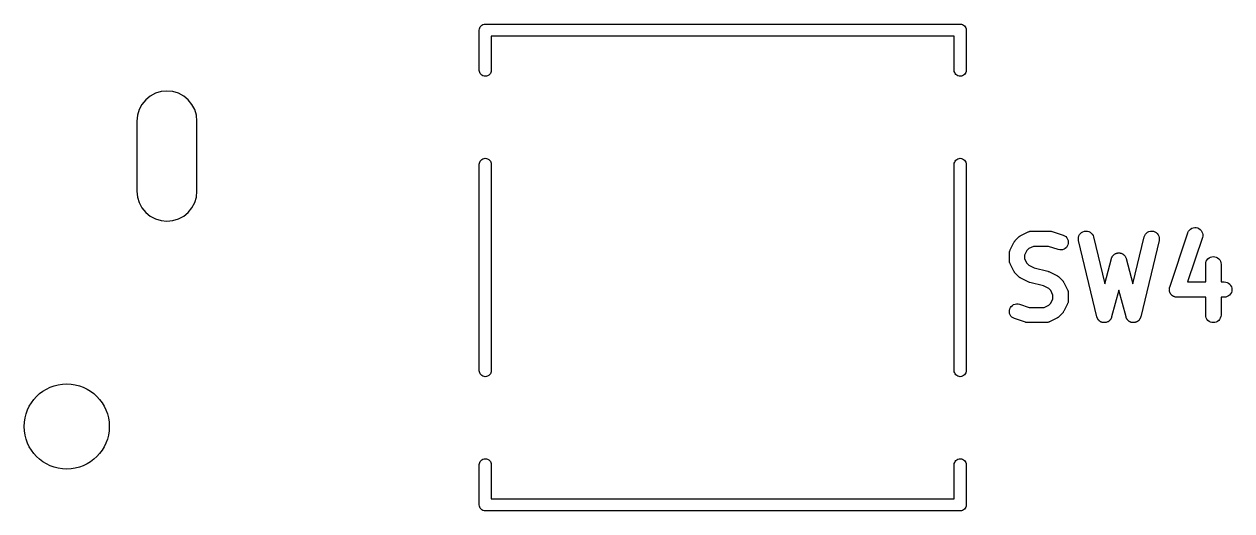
# Model space of a CAD drawing. Extents: x 103.7 to 141.7, y -118.9 to -76.1.
# Drawn here: x 124.15 to 136.2, y -80.98 to -76.12 of the extents above; entities that cross this region are included whole.
import ezdxf

# ---------------------------------------------------------------- set-up
doc = ezdxf.new("R2010")
doc.units = 0
doc.layers.add('BLACK', color=7, linetype='CONTINUOUS')

msp = doc.modelspace()

# ---------------------------------------------------------------- linework, layer by layer
at = {"layer": 'BLACK', "linetype": 'CONTINUOUS'}
for p, q in [((128.692, -76.18), (128.693, -76.1682)), ((128.693, -76.1682), (128.697, -76.1569)), ((128.697, -76.1569), (128.702, -76.1465)), ((128.702, -76.1465), (128.71, -76.1374)), ((128.71, -76.1374), (128.719, -76.1299)), ((128.719, -76.1299), (128.729, -76.1243)), ((128.729, -76.1243), (128.741, -76.1209)), ((128.741, -76.1209), (128.749, -76.12)), ((128.749, -76.12), (128.752, -76.1197)), ((128.752, -76.1197), (128.755, -76.12)), ((128.755, -76.12), (133.489, -76.12)), ((133.489, -76.12), (133.492, -76.1197)), ((133.492, -76.1197), (133.495, -76.12)), ((133.495, -76.12), (133.495, -76.12)), ((133.495, -76.12), (133.504, -76.1209)), ((133.504, -76.1209), (133.515, -76.1243)), ((133.515, -76.1243), (133.526, -76.1299)), ((133.526, -76.1299), (133.535, -76.1374)), ((133.535, -76.1374), (133.543, -76.1465)), ((133.543, -76.1465), (133.548, -76.1569)), ((133.548, -76.1569), (133.552, -76.1682)), ((133.552, -76.1682), (133.553, -76.18)), ((128.692, -76.1829), (128.692, -76.18)), ((128.692, -76.5829), (128.692, -76.1829)), ((133.432, -76.24), (128.812, -76.24)), ((128.812, -76.24), (128.812, -76.5829)), ((133.432, -76.5829), (133.432, -76.24)), ((133.553, -76.18), (133.552, -76.1829)), ((133.552, -76.1829), (133.552, -76.5829)), ((128.693, -76.5918), (128.692, -76.5829)), ((128.697, -76.6031), (128.693, -76.5918)), ((128.702, -76.6135), (128.697, -76.6031)), ((128.71, -76.6226), (128.702, -76.6135)), ((128.719, -76.6301), (128.71, -76.6226)), ((128.729, -76.6357), (128.719, -76.6301)), ((128.741, -76.6391), (128.729, -76.6357)), ((128.752, -76.6403), (128.741, -76.6391)), ((128.764, -76.6391), (128.752, -76.6403)), ((128.775, -76.6357), (128.764, -76.6391)), ((128.786, -76.6301), (128.775, -76.6357)), ((128.795, -76.6226), (128.786, -76.6301)), ((128.803, -76.6135), (128.795, -76.6226)), ((128.808, -76.6031), (128.803, -76.6135)), ((128.812, -76.5918), (128.808, -76.6031)), ((128.812, -76.5829), (128.812, -76.5918)), ((133.433, -76.5918), (133.432, -76.5829)), ((133.437, -76.6031), (133.433, -76.5918)), ((133.442, -76.6135), (133.437, -76.6031)), ((133.45, -76.6226), (133.442, -76.6135)), ((133.459, -76.6301), (133.45, -76.6226)), ((133.469, -76.6357), (133.459, -76.6301)), ((133.481, -76.6391), (133.469, -76.6357)), ((133.492, -76.6403), (133.481, -76.6391)), ((133.504, -76.6391), (133.492, -76.6403)), ((133.515, -76.6357), (133.504, -76.6391)), ((133.526, -76.6301), (133.515, -76.6357)), ((133.535, -76.6226), (133.526, -76.6301)), ((133.543, -76.6135), (133.535, -76.6226)), ((133.548, -76.6031), (133.543, -76.6135)), ((133.552, -76.5918), (133.548, -76.6031)), ((133.552, -76.5829), (133.552, -76.5918)), ((125.363, -76.8754), (125.326, -76.9208)), ((125.408, -76.8381), (125.363, -76.8754)), ((125.46, -76.8103), (125.408, -76.8381)), ((125.516, -76.7933), (125.46, -76.8103)), ((125.575, -76.7875), (125.516, -76.7933)), ((125.634, -76.7933), (125.575, -76.7875)), ((125.69, -76.8103), (125.634, -76.7933)), ((125.742, -76.8381), (125.69, -76.8103)), ((125.787, -76.8754), (125.742, -76.8381)), ((125.824, -76.9208), (125.787, -76.8754)), ((125.298, -76.9727), (125.281, -77.029)), ((125.326, -76.9208), (125.298, -76.9727)), ((125.852, -76.9727), (125.824, -76.9208)), ((125.869, -77.029), (125.852, -76.9727)), ((125.281, -77.029), (125.275, -77.0875)), ((125.275, -77.0875), (125.275, -77.7875)), ((125.875, -77.0875), (125.869, -77.029)), ((125.875, -77.7875), (125.875, -77.0875)), ((128.693, -77.5082), (128.697, -77.4969)), ((128.697, -77.4969), (128.702, -77.4865)), ((128.702, -77.4865), (128.71, -77.4774)), ((128.71, -77.4774), (128.719, -77.4699)), ((128.719, -77.4699), (128.729, -77.4643)), ((128.729, -77.4643), (128.741, -77.4609)), ((128.741, -77.4609), (128.752, -77.4597)), ((128.752, -77.4597), (128.764, -77.4609)), ((128.764, -77.4609), (128.775, -77.4643)), ((128.775, -77.4643), (128.786, -77.4699)), ((128.786, -77.4699), (128.795, -77.4774)), ((128.795, -77.4774), (128.803, -77.4865)), ((128.803, -77.4865), (128.808, -77.4969)), ((128.808, -77.4969), (128.812, -77.5082)), ((133.433, -77.5082), (133.437, -77.4969)), ((133.437, -77.4969), (133.442, -77.4865)), ((133.442, -77.4865), (133.45, -77.4774)), ((133.45, -77.4774), (133.459, -77.4699)), ((133.459, -77.4699), (133.469, -77.4643)), ((133.469, -77.4643), (133.481, -77.4609)), ((133.481, -77.4609), (133.492, -77.4597)), ((133.492, -77.4597), (133.504, -77.4609)), ((133.504, -77.4609), (133.515, -77.4643)), ((133.515, -77.4643), (133.526, -77.4699)), ((133.526, -77.4699), (133.535, -77.4774)), ((133.535, -77.4774), (133.543, -77.4865)), ((133.543, -77.4865), (133.548, -77.4969)), ((133.548, -77.4969), (133.552, -77.5082)), ((128.692, -77.5171), (128.693, -77.5082)), ((128.692, -79.5829), (128.692, -77.5171)), ((128.812, -77.5082), (128.812, -77.5171)), ((128.812, -77.5171), (128.812, -79.5829)), ((133.432, -77.5171), (133.433, -77.5082)), ((133.432, -79.5829), (133.432, -77.5171)), ((133.552, -77.5082), (133.552, -77.5171)), ((133.552, -77.5171), (133.552, -79.5829)), ((125.275, -77.7875), (125.281, -77.846)), ((125.281, -77.846), (125.298, -77.9023)), ((125.852, -77.9023), (125.869, -77.846)), ((125.869, -77.846), (125.875, -77.7875)), ((125.298, -77.9023), (125.326, -77.9542)), ((125.326, -77.9542), (125.363, -77.9996)), ((125.787, -77.9996), (125.824, -77.9542)), ((125.824, -77.9542), (125.852, -77.9023)), ((125.363, -77.9996), (125.408, -78.0369)), ((125.408, -78.0369), (125.46, -78.0647)), ((125.46, -78.0647), (125.516, -78.0817)), ((125.516, -78.0817), (125.575, -78.0875)), ((125.575, -78.0875), (125.634, -78.0817)), ((125.634, -78.0817), (125.69, -78.0647)), ((125.69, -78.0647), (125.742, -78.0369)), ((125.742, -78.0369), (125.787, -77.9996)), ((134.097, -78.2308), (134.17, -78.1946)), ((134.17, -78.1946), (134.171, -78.1941)), ((134.171, -78.1941), (134.173, -78.1933)), ((134.173, -78.1933), (134.175, -78.1923)), ((134.175, -78.1923), (134.18, -78.1908)), ((134.18, -78.1908), (134.185, -78.189)), ((134.185, -78.189), (134.187, -78.1886)), ((134.187, -78.1886), (134.189, -78.188)), ((134.189, -78.188), (134.195, -78.1875)), ((134.195, -78.1875), (134.2, -78.1866)), ((134.2, -78.1866), (134.202, -78.1867)), ((134.202, -78.1867), (134.204, -78.1865)), ((134.204, -78.1865), (134.386, -78.1865)), ((134.386, -78.1865), (134.387, -78.1865)), ((134.387, -78.1865), (134.391, -78.187)), ((134.391, -78.187), (134.395, -78.1871)), ((134.395, -78.1871), (134.398, -78.1878)), ((134.398, -78.1878), (134.401, -78.1882)), ((134.401, -78.1882), (134.405, -78.1895)), ((134.405, -78.1895), (134.41, -78.1904)), ((134.41, -78.1904), (134.519, -78.2267)), ((134.677, -78.2354), (134.684, -78.2221)), ((134.684, -78.2221), (134.693, -78.2104)), ((134.693, -78.2104), (134.704, -78.2006)), ((134.704, -78.2006), (134.717, -78.1932)), ((134.717, -78.1932), (134.731, -78.1885)), ((134.731, -78.1885), (134.746, -78.1866)), ((134.746, -78.1866), (134.761, -78.1875)), ((134.761, -78.1875), (134.775, -78.1914)), ((134.775, -78.1914), (134.789, -78.198)), ((134.789, -78.198), (134.8, -78.207)), ((134.8, -78.207), (134.81, -78.2181)), ((134.81, -78.2181), (134.818, -78.231)), ((135.333, -78.23), (135.34, -78.2173)), ((135.34, -78.2173), (135.35, -78.2063)), ((135.35, -78.2063), (135.362, -78.1974)), ((135.362, -78.1974), (135.376, -78.191)), ((135.376, -78.191), (135.39, -78.1874)), ((135.39, -78.1874), (135.405, -78.1866)), ((135.405, -78.1866), (135.42, -78.1887)), ((135.42, -78.1887), (135.434, -78.1936)), ((135.434, -78.1936), (135.447, -78.2012)), ((135.447, -78.2012), (135.458, -78.2111)), ((135.458, -78.2111), (135.467, -78.223)), ((135.467, -78.223), (135.473, -78.2364)), ((135.583, -78.7466), (135.765, -78.2023)), ((135.765, -78.2013), (135.771, -78.1878)), ((135.765, -78.2023), (135.765, -78.2013)), ((135.771, -78.1878), (135.78, -78.1758)), ((135.78, -78.1758), (135.791, -78.1657)), ((135.791, -78.1657), (135.804, -78.1579)), ((135.804, -78.1579), (135.818, -78.1527)), ((135.818, -78.1527), (135.832, -78.1504)), ((135.832, -78.1504), (135.847, -78.1509)), ((135.847, -78.1509), (135.862, -78.1543)), ((135.862, -78.1543), (135.875, -78.1605)), ((135.875, -78.1605), (135.887, -78.1691)), ((135.887, -78.1691), (135.897, -78.18)), ((135.897, -78.18), (135.905, -78.1926)), ((135.905, -78.1926), (135.911, -78.2065)), ((135.911, -78.2065), (135.913, -78.2212)), ((135.913, -78.2212), (135.913, -78.236)), ((133.991, -78.3738), (134.027, -78.3012)), ((134.027, -78.3012), (134.028, -78.3003)), ((134.028, -78.3003), (134.03, -78.2967)), ((134.03, -78.2967), (134.032, -78.2929)), ((134.032, -78.2929), (134.034, -78.2904)), ((134.034, -78.2904), (134.036, -78.2878)), ((134.036, -78.2878), (134.039, -78.2847)), ((134.039, -78.2847), (134.041, -78.2814)), ((134.041, -78.2814), (134.078, -78.2451)), ((134.078, -78.2444), (134.082, -78.2417)), ((134.078, -78.2451), (134.078, -78.2444)), ((134.082, -78.2417), (134.085, -78.2388)), ((134.085, -78.2388), (134.088, -78.2371)), ((134.088, -78.2371), (134.09, -78.2351)), ((134.09, -78.2351), (134.094, -78.2331)), ((134.094, -78.2331), (134.097, -78.2308)), ((134.222, -78.3389), (134.177, -78.3616)), ((134.373, -78.3389), (134.222, -78.3389)), ((134.47, -78.3713), (134.373, -78.3389)), ((134.519, -78.2267), (134.52, -78.2271)), ((134.52, -78.2271), (134.533, -78.2333)), ((134.533, -78.2333), (134.545, -78.242)), ((134.545, -78.242), (134.555, -78.253)), ((134.56, -78.3371), (134.552, -78.3492)), ((134.555, -78.253), (134.563, -78.2656)), ((134.567, -78.3236), (134.56, -78.3371)), ((134.563, -78.2656), (134.568, -78.2796)), ((134.57, -78.3091), (134.567, -78.3236)), ((134.568, -78.2796), (134.57, -78.2943)), ((134.57, -78.2943), (134.57, -78.3091)), ((134.672, -78.2646), (134.673, -78.2497)), ((134.674, -78.2793), (134.672, -78.2646)), ((134.673, -78.2497), (134.677, -78.2354)), ((134.674, -78.2804), (134.674, -78.2793)), ((134.856, -79.0424), (134.674, -78.2804)), ((134.818, -78.231), (134.823, -78.2451)), ((134.823, -78.2451), (134.934, -78.7133)), ((135.216, -78.7133), (135.327, -78.2451)), ((135.476, -78.2804), (135.294, -79.0424)), ((135.327, -78.2451), (135.328, -78.244)), ((135.328, -78.244), (135.333, -78.23)), ((135.473, -78.2364), (135.477, -78.2508)), ((135.478, -78.2656), (135.476, -78.2804)), ((135.477, -78.2508), (135.478, -78.2656)), ((135.909, -78.2505), (135.761, -78.6945)), ((135.913, -78.236), (135.909, -78.2505)), ((133.983, -78.4023), (133.984, -78.3972)), ((133.983, -78.4046), (133.983, -78.4023)), ((133.983, -78.4068), (133.983, -78.4046)), ((133.983, -78.4079), (133.983, -78.4068)), ((133.983, -78.4804), (133.983, -78.4079)), ((133.984, -78.392), (133.985, -78.3899)), ((133.984, -78.3972), (133.984, -78.392)), ((133.985, -78.3899), (133.986, -78.3877)), ((133.986, -78.3877), (133.987, -78.3828)), ((133.987, -78.3828), (133.989, -78.3778)), ((133.989, -78.3778), (133.99, -78.3759)), ((133.99, -78.3759), (133.991, -78.3738)), ((134.158, -78.3804), (134.135, -78.4258)), ((134.135, -78.4258), (134.135, -78.4624)), ((134.135, -78.4624), (134.158, -78.5079)), ((134.177, -78.3616), (134.158, -78.3804)), ((134.485, -78.3746), (134.47, -78.3713)), ((134.5, -78.375), (134.485, -78.3746)), ((134.514, -78.3725), (134.5, -78.375)), ((134.528, -78.3673), (134.514, -78.3725)), ((134.541, -78.3594), (134.528, -78.3673)), ((134.552, -78.3492), (134.541, -78.3594)), ((134.934, -78.7133), (135.001, -78.4608)), ((135.001, -78.4608), (135.002, -78.4598)), ((135.002, -78.4598), (135.003, -78.4574)), ((135.003, -78.455), (135.005, -78.4505)), ((135.003, -78.4574), (135.003, -78.455)), ((135.005, -78.4505), (135.007, -78.4459)), ((135.007, -78.4459), (135.008, -78.4438)), ((135.008, -78.4438), (135.009, -78.4416)), ((135.009, -78.4416), (135.012, -78.4376)), ((135.012, -78.4376), (135.015, -78.4334)), ((135.015, -78.4334), (135.017, -78.4316)), ((135.017, -78.4316), (135.018, -78.4296)), ((135.018, -78.4296), (135.022, -78.4262)), ((135.022, -78.4262), (135.025, -78.4226)), ((135.025, -78.4226), (135.027, -78.4212)), ((135.027, -78.4212), (135.029, -78.4195)), ((135.029, -78.4195), (135.033, -78.4169)), ((135.033, -78.4169), (135.038, -78.4141)), ((135.038, -78.4141), (135.04, -78.4131)), ((135.04, -78.4131), (135.042, -78.4118)), ((135.042, -78.4118), (135.047, -78.4101)), ((135.047, -78.4101), (135.051, -78.4081)), ((135.051, -78.4081), (135.054, -78.4075)), ((135.054, -78.4075), (135.056, -78.4067)), ((135.056, -78.4067), (135.061, -78.4059)), ((135.061, -78.4059), (135.066, -78.4048)), ((135.066, -78.4048), (135.068, -78.4047)), ((135.068, -78.4047), (135.071, -78.4044)), ((135.071, -78.4044), (135.076, -78.4046)), ((135.076, -78.4046), (135.08, -78.4044)), ((135.08, -78.4044), (135.083, -78.4048)), ((135.083, -78.4048), (135.085, -78.4049)), ((135.085, -78.4049), (135.09, -78.4061)), ((135.09, -78.4061), (135.095, -78.4069)), ((135.095, -78.4069), (135.097, -78.4078)), ((135.097, -78.4078), (135.1, -78.4084)), ((135.1, -78.4084), (135.104, -78.4105)), ((135.104, -78.4105), (135.109, -78.4123)), ((135.109, -78.4123), (135.111, -78.4136)), ((135.111, -78.4136), (135.113, -78.4146)), ((135.113, -78.4146), (135.117, -78.4175)), ((135.117, -78.4175), (135.122, -78.4202)), ((135.122, -78.4202), (135.123, -78.4219)), ((135.123, -78.4219), (135.125, -78.4233)), ((135.125, -78.4233), (135.129, -78.427)), ((135.129, -78.427), (135.132, -78.4304)), ((135.132, -78.4304), (135.134, -78.4324)), ((135.134, -78.4324), (135.136, -78.4342)), ((135.136, -78.4342), (135.138, -78.4384)), ((135.138, -78.4384), (135.141, -78.4425)), ((135.141, -78.4425), (135.142, -78.4447)), ((135.142, -78.4447), (135.143, -78.4469)), ((135.143, -78.4469), (135.145, -78.4515)), ((135.145, -78.4515), (135.147, -78.456)), ((135.147, -78.456), (135.148, -78.4585)), ((135.148, -78.4585), (135.149, -78.4608)), ((135.149, -78.4608), (135.216, -78.7133)), ((135.956, -78.4737), (135.965, -78.4623)), ((135.965, -78.4623), (135.977, -78.453)), ((135.977, -78.453), (135.99, -78.4461)), ((135.99, -78.4461), (136.004, -78.4419)), ((136.004, -78.4419), (136.019, -78.4405)), ((136.019, -78.4405), (136.034, -78.4421)), ((136.034, -78.4421), (136.048, -78.4465)), ((136.048, -78.4465), (136.061, -78.4535)), ((136.061, -78.4535), (136.072, -78.463)), ((136.072, -78.463), (136.082, -78.4745)), ((133.983, -78.4827), (133.983, -78.4804)), ((133.983, -78.4849), (133.983, -78.4827)), ((133.984, -78.49), (133.983, -78.4849)), ((133.984, -78.4952), (133.984, -78.49)), ((133.985, -78.4974), (133.984, -78.4952)), ((133.985, -78.4996), (133.985, -78.4974)), ((133.987, -78.5045), (133.985, -78.4996)), ((133.989, -78.5095), (133.987, -78.5045)), ((133.99, -78.5114), (133.989, -78.5095)), ((133.99, -78.5135), (133.99, -78.5114)), ((133.991, -78.5145), (133.99, -78.5135)), ((134.027, -78.5871), (133.991, -78.5145)), ((134.158, -78.5079), (134.177, -78.5267)), ((134.177, -78.5267), (134.231, -78.5537)), ((134.231, -78.5537), (134.368, -78.5879)), ((135.942, -78.5156), (135.944, -78.5009)), ((135.942, -78.5167), (135.942, -78.5156)), ((135.942, -78.6945), (135.942, -78.5167)), ((135.944, -78.5009), (135.948, -78.4867)), ((135.948, -78.4867), (135.956, -78.4737)), ((136.082, -78.4745), (136.089, -78.4877)), ((136.089, -78.4877), (136.093, -78.5019)), ((136.093, -78.5019), (136.095, -78.5167)), ((136.095, -78.5167), (136.095, -78.6945)), ((134.029, -78.5907), (134.027, -78.5871)), ((134.031, -78.5945), (134.029, -78.5907)), ((134.033, -78.597), (134.031, -78.5945)), ((134.035, -78.5997), (134.033, -78.597)), ((134.038, -78.6028), (134.035, -78.5997)), ((134.041, -78.6061), (134.038, -78.6028)), ((134.041, -78.6069), (134.041, -78.6061)), ((134.078, -78.6432), (134.041, -78.6069)), ((134.081, -78.6459), (134.078, -78.6432)), ((134.084, -78.6489), (134.081, -78.6459)), ((134.087, -78.6506), (134.084, -78.6489)), ((134.089, -78.6526), (134.087, -78.6506)), ((134.093, -78.6546), (134.089, -78.6526)), ((134.097, -78.657), (134.093, -78.6546)), ((134.097, -78.6574), (134.097, -78.657)), ((134.17, -78.6937), (134.097, -78.6574)), ((134.17, -78.6939), (134.17, -78.6937)), ((134.171, -78.694), (134.17, -78.6939)), ((134.177, -78.6965), (134.171, -78.694)), ((134.184, -78.699), (134.177, -78.6965)), ((134.184, -78.6991), (134.184, -78.699)), ((134.185, -78.6992), (134.184, -78.6991)), ((134.186, -78.6995), (134.185, -78.6992)), ((134.323, -78.7338), (134.186, -78.6995)), ((134.368, -78.5879), (134.369, -78.5882)), ((134.369, -78.5882), (134.369, -78.5883)), ((134.369, -78.5883), (134.369, -78.5884)), ((134.369, -78.5884), (134.376, -78.5909)), ((134.376, -78.5909), (134.383, -78.5934)), ((134.383, -78.5934), (134.383, -78.5936)), ((134.383, -78.5936), (134.383, -78.5937)), ((134.383, -78.5937), (134.456, -78.63)), ((134.456, -78.63), (134.457, -78.6305)), ((134.457, -78.6305), (134.46, -78.6328)), ((134.46, -78.6328), (134.464, -78.6348)), ((134.464, -78.6348), (134.467, -78.6368)), ((134.467, -78.6368), (134.469, -78.6386)), ((134.469, -78.6386), (134.472, -78.6415)), ((134.472, -78.6415), (134.476, -78.6443)), ((134.476, -78.6443), (134.512, -78.6805)), ((134.512, -78.6805), (134.513, -78.6813)), ((134.513, -78.6813), (134.515, -78.6847)), ((134.515, -78.6847), (134.518, -78.6878)), ((134.518, -78.6878), (134.52, -78.6904)), ((134.52, -78.6904), (134.522, -78.6929)), ((134.522, -78.6929), (134.524, -78.6967)), ((134.524, -78.6967), (134.526, -78.7004)), ((134.526, -78.7004), (134.563, -78.7729)), ((135.761, -78.6945), (135.942, -78.6945)), ((136.095, -78.6945), (136.127, -78.6945)), ((136.127, -78.6945), (136.128, -78.6945)), ((136.128, -78.6945), (136.143, -78.6962)), ((136.143, -78.6962), (136.157, -78.7007)), ((136.157, -78.7007), (136.17, -78.7078)), ((134.377, -78.7608), (134.323, -78.7338)), ((134.396, -78.7796), (134.377, -78.7608)), ((134.418, -78.825), (134.396, -78.7796)), ((134.418, -78.8616), (134.418, -78.825)), ((134.563, -78.7729), (134.563, -78.7739)), ((134.563, -78.7739), (134.564, -78.776)), ((134.564, -78.776), (134.565, -78.778)), ((134.565, -78.778), (134.566, -78.7829)), ((134.566, -78.7829), (134.568, -78.7878)), ((134.568, -78.7878), (134.569, -78.79)), ((134.569, -78.79), (134.569, -78.7922)), ((134.569, -78.7922), (134.57, -78.7974)), ((134.57, -78.7974), (134.57, -78.8025)), ((134.57, -78.8025), (134.57, -78.8048)), ((134.57, -78.8048), (134.571, -78.807)), ((134.571, -78.807), (134.571, -78.8796)), ((135.075, -78.7762), (135.003, -79.0443)), ((135.147, -79.0443), (135.075, -78.7762)), ((135.579, -78.7702), (135.58, -78.7657)), ((135.58, -78.7731), (135.579, -78.7702)), ((135.58, -78.7611), (135.581, -78.7583)), ((135.58, -78.7657), (135.58, -78.7611)), ((135.58, -78.776), (135.58, -78.7731)), ((135.58, -78.7805), (135.58, -78.776)), ((135.581, -78.785), (135.58, -78.7805)), ((135.581, -78.7554), (135.582, -78.7511)), ((135.581, -78.7583), (135.581, -78.7554)), ((135.582, -78.7878), (135.581, -78.785)), ((135.582, -78.7511), (135.583, -78.7466)), ((135.582, -78.7906), (135.582, -78.7878)), ((135.584, -78.7949), (135.582, -78.7906)), ((135.585, -78.7993), (135.584, -78.7949)), ((135.586, -78.8018), (135.585, -78.7993)), ((135.587, -78.8046), (135.586, -78.8018)), ((135.59, -78.8084), (135.587, -78.8046)), ((135.592, -78.8124), (135.59, -78.8084)), ((135.594, -78.8147), (135.592, -78.8124)), ((135.595, -78.8172), (135.594, -78.8147)), ((135.598, -78.8205), (135.595, -78.8172)), ((135.601, -78.824), (135.598, -78.8205)), ((135.603, -78.8259), (135.601, -78.824)), ((135.605, -78.828), (135.603, -78.8259)), ((136.181, -78.8248), (136.169, -78.8342)), ((136.17, -78.7078), (136.182, -78.7174)), ((136.19, -78.8133), (136.181, -78.8248)), ((136.182, -78.7174), (136.191, -78.729)), ((136.198, -78.8002), (136.19, -78.8133)), ((136.191, -78.729), (136.198, -78.7422)), ((136.198, -78.7422), (136.202, -78.7564)), ((136.202, -78.786), (136.198, -78.8002)), ((136.202, -78.7564), (136.203, -78.7712)), ((136.203, -78.7712), (136.202, -78.786)), ((133.993, -78.9503), (134.002, -78.9382)), ((134.002, -78.9382), (134.013, -78.928)), ((134.013, -78.928), (134.025, -78.9202)), ((134.025, -78.9202), (134.039, -78.9149)), ((134.039, -78.9149), (134.054, -78.9124)), ((134.054, -78.9124), (134.069, -78.9128)), ((134.069, -78.9128), (134.083, -78.9161)), ((134.083, -78.9161), (134.18, -78.9485)), ((134.331, -78.9485), (134.377, -78.9258)), ((134.377, -78.9258), (134.396, -78.907)), ((134.396, -78.907), (134.418, -78.8616)), ((134.563, -78.9136), (134.526, -78.9862)), ((134.564, -78.9096), (134.563, -78.9116)), ((134.563, -78.9116), (134.563, -78.9136)), ((134.566, -78.9046), (134.564, -78.9096)), ((134.568, -78.8998), (134.566, -78.9046)), ((134.569, -78.8954), (134.568, -78.8975)), ((134.568, -78.8975), (134.568, -78.8998)), ((134.57, -78.8902), (134.569, -78.8954)), ((134.571, -78.8806), (134.57, -78.8829)), ((134.57, -78.8829), (134.57, -78.8851)), ((134.57, -78.8851), (134.57, -78.8902)), ((134.571, -78.8796), (134.571, -78.8806)), ((135.609, -78.8307), (135.605, -78.828)), ((135.613, -78.8336), (135.609, -78.8307)), ((135.615, -78.835), (135.613, -78.8336)), ((135.617, -78.8367), (135.615, -78.835)), ((135.622, -78.8386), (135.617, -78.8367)), ((135.626, -78.8408), (135.622, -78.8386)), ((135.628, -78.8416), (135.626, -78.8408)), ((135.631, -78.8428), (135.628, -78.8416)), ((135.635, -78.8439), (135.631, -78.8428)), ((135.64, -78.8452), (135.635, -78.8439)), ((135.643, -78.8456), (135.64, -78.8452)), ((135.645, -78.8462), (135.643, -78.8456)), ((135.65, -78.8464), (135.645, -78.8462)), ((135.655, -78.8469), (135.65, -78.8464)), ((135.656, -78.8469), (135.655, -78.8469)), ((135.942, -78.8469), (135.656, -78.8469)), ((135.942, -79.0247), (135.942, -78.8469)), ((136.127, -78.8469), (136.095, -78.8469)), ((136.095, -78.8469), (136.095, -79.0247)), ((136.142, -78.8455), (136.127, -78.8469)), ((136.156, -78.8412), (136.142, -78.8455)), ((136.169, -78.8342), (136.156, -78.8412)), ((133.983, -78.9783), (133.987, -78.9638)), ((133.983, -78.9932), (133.983, -78.9783)), ((133.985, -79.0078), (133.983, -78.9932)), ((133.99, -79.0218), (133.985, -79.0078)), ((133.987, -78.9638), (133.993, -78.9503)), ((133.998, -79.0345), (133.99, -79.0218)), ((134.008, -79.0454), (133.998, -79.0345)), ((134.02, -79.0541), (134.008, -79.0454)), ((134.034, -79.0604), (134.02, -79.0541)), ((134.035, -79.0607), (134.034, -79.0604)), ((134.144, -79.097), (134.035, -79.0607)), ((134.18, -78.9485), (134.331, -78.9485)), ((134.456, -79.0566), (134.383, -79.0929)), ((134.46, -79.0543), (134.456, -79.0566)), ((134.463, -79.0523), (134.46, -79.0543)), ((134.466, -79.0504), (134.463, -79.0523)), ((134.469, -79.0487), (134.466, -79.0504)), ((134.472, -79.0457), (134.469, -79.0487)), ((134.475, -79.0431), (134.472, -79.0457)), ((134.476, -79.0423), (134.475, -79.0431)), ((134.512, -79.006), (134.476, -79.0423)), ((134.515, -79.0027), (134.512, -79.006)), ((134.518, -78.9996), (134.515, -79.0027)), ((134.519, -78.997), (134.518, -78.9996)), ((134.521, -78.9945), (134.519, -78.997)), ((134.523, -78.9908), (134.521, -78.9945)), ((134.526, -78.9872), (134.523, -78.9908)), ((134.526, -78.9862), (134.526, -78.9872)), ((134.857, -79.0457), (134.856, -79.0424)), ((134.858, -79.0491), (134.857, -79.0457)), ((134.859, -79.0527), (134.858, -79.0491)), ((134.861, -79.0564), (134.859, -79.0527)), ((134.862, -79.0595), (134.861, -79.0564)), ((134.864, -79.0627), (134.862, -79.0595)), ((134.866, -79.0659), (134.864, -79.0627)), ((134.868, -79.0693), (134.866, -79.0659)), ((134.994, -79.0653), (134.992, -79.0684)), ((134.996, -79.0622), (134.994, -79.0653)), ((134.998, -79.0592), (134.996, -79.0622)), ((134.999, -79.0555), (134.998, -79.0592)), ((135.001, -79.052), (134.999, -79.0555)), ((135.002, -79.0487), (135.001, -79.052)), ((135.003, -79.0454), (135.002, -79.0487)), ((135.003, -79.0443), (135.003, -79.0454)), ((135.148, -79.0476), (135.147, -79.0443)), ((135.149, -79.051), (135.148, -79.0476)), ((135.15, -79.0546), (135.149, -79.051)), ((135.152, -79.0583), (135.15, -79.0546)), ((135.154, -79.0613), (135.152, -79.0583)), ((135.155, -79.0644), (135.154, -79.0613)), ((135.157, -79.0676), (135.155, -79.0644)), ((135.16, -79.0709), (135.157, -79.0676)), ((135.283, -79.0668), (135.281, -79.0701)), ((135.286, -79.0636), (135.283, -79.0668)), ((135.287, -79.0604), (135.286, -79.0636)), ((135.289, -79.0574), (135.287, -79.0604)), ((135.29, -79.0537), (135.289, -79.0574)), ((135.292, -79.0501), (135.29, -79.0537)), ((135.293, -79.0467), (135.292, -79.0501)), ((135.294, -79.0434), (135.293, -79.0467)), ((135.294, -79.0424), (135.294, -79.0434)), ((135.944, -79.0395), (135.942, -79.0247)), ((135.948, -79.0538), (135.944, -79.0395)), ((135.955, -79.0669), (135.948, -79.0538)), ((135.964, -79.0784), (135.955, -79.0669)), ((136.088, -79.0547), (136.081, -79.0678)), ((136.093, -79.0406), (136.088, -79.0547)), ((136.095, -79.0258), (136.093, -79.0406)), ((136.095, -79.0247), (136.095, -79.0258)), ((134.148, -79.098), (134.144, -79.097)), ((134.152, -79.0992), (134.148, -79.098)), ((134.155, -79.0996), (134.152, -79.0992)), ((134.158, -79.1003), (134.155, -79.0996)), ((134.163, -79.1004), (134.158, -79.1003)), ((134.167, -79.1009), (134.163, -79.1004)), ((134.168, -79.1009), (134.167, -79.1009)), ((134.349, -79.1009), (134.168, -79.1009)), ((134.352, -79.1007), (134.349, -79.1009)), ((134.354, -79.1008), (134.352, -79.1007)), ((134.359, -79.1), (134.354, -79.1008)), ((134.364, -79.0995), (134.359, -79.1)), ((134.366, -79.0988), (134.364, -79.0995)), ((134.368, -79.0985), (134.366, -79.0988)), ((134.373, -79.0967), (134.368, -79.0985)), ((134.378, -79.0952), (134.373, -79.0967)), ((134.38, -79.0941), (134.378, -79.0952)), ((134.382, -79.0933), (134.38, -79.0941)), ((134.383, -79.0929), (134.382, -79.0933)), ((134.87, -79.0719), (134.868, -79.0693)), ((134.872, -79.0748), (134.87, -79.0719)), ((134.875, -79.0775), (134.872, -79.0748)), ((134.878, -79.0804), (134.875, -79.0775)), ((134.881, -79.0826), (134.878, -79.0804)), ((134.883, -79.085), (134.881, -79.0826)), ((134.887, -79.0871), (134.883, -79.085)), ((134.89, -79.0895), (134.887, -79.0871)), ((134.893, -79.091), (134.89, -79.0895)), ((134.896, -79.0929), (134.893, -79.091)), ((134.9, -79.0943), (134.896, -79.0929)), ((134.903, -79.096), (134.9, -79.0943)), ((134.906, -79.0969), (134.903, -79.096)), ((134.91, -79.0982), (134.906, -79.0969)), ((134.914, -79.0989), (134.91, -79.0982)), ((134.917, -79.0999), (134.914, -79.0989)), ((134.921, -79.1001), (134.917, -79.0999)), ((134.924, -79.1007), (134.921, -79.1001)), ((134.928, -79.1006), (134.924, -79.1007)), ((134.932, -79.1009), (134.928, -79.1006)), ((134.936, -79.1004), (134.932, -79.1009)), ((134.939, -79.1003), (134.936, -79.1004)), ((134.943, -79.0995), (134.939, -79.1003)), ((134.947, -79.099), (134.943, -79.0995)), ((134.95, -79.0978), (134.947, -79.099)), ((134.954, -79.0971), (134.95, -79.0978)), ((134.957, -79.0955), (134.954, -79.0971)), ((134.961, -79.0942), (134.957, -79.0955)), ((134.964, -79.0925), (134.961, -79.0942)), ((134.967, -79.0911), (134.964, -79.0925)), ((134.971, -79.0888), (134.967, -79.0911)), ((134.974, -79.0868), (134.971, -79.0888)), ((134.977, -79.0845), (134.974, -79.0868)), ((134.98, -79.0825), (134.977, -79.0845)), ((134.982, -79.0797), (134.98, -79.0825)), ((134.985, -79.0771), (134.982, -79.0797)), ((134.987, -79.0743), (134.985, -79.0771)), ((134.99, -79.0718), (134.987, -79.0743)), ((134.992, -79.0684), (134.99, -79.0718)), ((135.162, -79.0735), (135.16, -79.0709)), ((135.164, -79.0763), (135.162, -79.0735)), ((135.167, -79.0789), (135.164, -79.0763)), ((135.17, -79.0818), (135.167, -79.0789)), ((135.173, -79.0839), (135.17, -79.0818)), ((135.175, -79.0862), (135.173, -79.0839)), ((135.179, -79.0882), (135.175, -79.0862)), ((135.182, -79.0905), (135.179, -79.0882)), ((135.185, -79.092), (135.182, -79.0905)), ((135.188, -79.0938), (135.185, -79.092)), ((135.192, -79.0951), (135.188, -79.0938)), ((135.195, -79.0967), (135.192, -79.0951)), ((135.199, -79.0976), (135.195, -79.0967)), ((135.202, -79.0987), (135.199, -79.0976)), ((135.206, -79.0993), (135.202, -79.0987)), ((135.21, -79.1002), (135.206, -79.0993)), ((135.213, -79.1003), (135.21, -79.1002)), ((135.217, -79.1008), (135.213, -79.1003)), ((135.221, -79.1006), (135.217, -79.1008)), ((135.225, -79.1008), (135.221, -79.1006)), ((135.228, -79.1002), (135.225, -79.1008)), ((135.232, -79.1001), (135.228, -79.1002)), ((135.235, -79.0991), (135.232, -79.1001)), ((135.239, -79.0985), (135.235, -79.0991)), ((135.243, -79.0973), (135.239, -79.0985)), ((135.246, -79.0964), (135.243, -79.0973)), ((135.25, -79.0947), (135.246, -79.0964)), ((135.253, -79.0934), (135.25, -79.0947)), ((135.256, -79.0915), (135.253, -79.0934)), ((135.259, -79.09), (135.256, -79.0915)), ((135.263, -79.0877), (135.259, -79.09)), ((135.266, -79.0856), (135.263, -79.0877)), ((135.269, -79.0832), (135.266, -79.0856)), ((135.271, -79.0812), (135.269, -79.0832)), ((135.274, -79.0782), (135.271, -79.0812)), ((135.277, -79.0756), (135.274, -79.0782)), ((135.279, -79.0727), (135.277, -79.0756)), ((135.281, -79.0701), (135.279, -79.0727)), ((135.976, -79.0879), (135.964, -79.0784)), ((135.989, -79.095), (135.976, -79.0879)), ((136.003, -79.0994), (135.989, -79.095)), ((136.018, -79.1009), (136.003, -79.0994)), ((136.033, -79.0996), (136.018, -79.1009)), ((136.047, -79.0954), (136.033, -79.0996)), ((136.06, -79.0885), (136.047, -79.0954)), ((136.072, -79.0792), (136.06, -79.0885)), ((136.081, -79.0678), (136.072, -79.0792)), ((128.693, -79.5918), (128.692, -79.5829)), ((128.697, -79.6031), (128.693, -79.5918)), ((128.702, -79.6135), (128.697, -79.6031)), ((128.71, -79.6226), (128.702, -79.6135)), ((128.719, -79.6301), (128.71, -79.6226)), ((128.729, -79.6357), (128.719, -79.6301)), ((128.741, -79.6391), (128.729, -79.6357)), ((128.752, -79.6403), (128.741, -79.6391)), ((128.764, -79.6391), (128.752, -79.6403)), ((128.775, -79.6357), (128.764, -79.6391)), ((128.786, -79.6301), (128.775, -79.6357)), ((128.795, -79.6226), (128.786, -79.6301)), ((128.803, -79.6135), (128.795, -79.6226)), ((128.808, -79.6031), (128.803, -79.6135)), ((128.812, -79.5918), (128.808, -79.6031)), ((128.812, -79.5829), (128.812, -79.5918)), ((133.433, -79.5918), (133.432, -79.5829)), ((133.437, -79.6031), (133.433, -79.5918)), ((133.442, -79.6135), (133.437, -79.6031)), ((133.45, -79.6226), (133.442, -79.6135)), ((133.459, -79.6301), (133.45, -79.6226)), ((133.469, -79.6357), (133.459, -79.6301)), ((133.481, -79.6391), (133.469, -79.6357)), ((133.492, -79.6403), (133.481, -79.6391)), ((133.504, -79.6391), (133.492, -79.6403)), ((133.515, -79.6357), (133.504, -79.6391)), ((133.526, -79.6301), (133.515, -79.6357)), ((133.535, -79.6226), (133.526, -79.6301)), ((133.543, -79.6135), (133.535, -79.6226)), ((133.548, -79.6031), (133.543, -79.6135)), ((133.552, -79.5918), (133.548, -79.6031)), ((133.552, -79.5829), (133.552, -79.5918)), ((128.692, -80.5171), (128.693, -80.5082)), ((128.693, -80.5082), (128.697, -80.4969)), ((128.697, -80.4969), (128.702, -80.4865)), ((128.702, -80.4865), (128.71, -80.4774)), ((128.71, -80.4774), (128.719, -80.4699)), ((128.719, -80.4699), (128.729, -80.4643)), ((128.729, -80.4643), (128.741, -80.4609)), ((128.741, -80.4609), (128.752, -80.4597)), ((128.752, -80.4597), (128.764, -80.4609)), ((128.764, -80.4609), (128.775, -80.4643)), ((128.775, -80.4643), (128.786, -80.4699)), ((128.786, -80.4699), (128.795, -80.4774)), ((128.795, -80.4774), (128.803, -80.4865)), ((128.803, -80.4865), (128.808, -80.4969)), ((128.808, -80.4969), (128.812, -80.5082)), ((128.812, -80.5082), (128.812, -80.5171)), ((133.432, -80.5171), (133.433, -80.5082)), ((133.433, -80.5082), (133.437, -80.4969)), ((133.437, -80.4969), (133.442, -80.4865)), ((133.442, -80.4865), (133.45, -80.4774)), ((133.45, -80.4774), (133.459, -80.4699)), ((133.459, -80.4699), (133.469, -80.4643)), ((133.469, -80.4643), (133.481, -80.4609)), ((133.481, -80.4609), (133.492, -80.4597)), ((133.492, -80.4597), (133.504, -80.4609)), ((133.504, -80.4609), (133.515, -80.4643)), ((133.515, -80.4643), (133.526, -80.4699)), ((133.526, -80.4699), (133.535, -80.4774)), ((133.535, -80.4774), (133.543, -80.4865)), ((133.543, -80.4865), (133.548, -80.4969)), ((133.548, -80.4969), (133.552, -80.5082)), ((133.552, -80.5082), (133.552, -80.5171)), ((128.692, -80.9171), (128.692, -80.5171)), ((128.812, -80.5171), (128.812, -80.86)), ((133.432, -80.86), (133.432, -80.5171)), ((133.552, -80.5171), (133.552, -80.9171)), ((128.812, -80.86), (133.432, -80.86)), ((128.692, -80.92), (128.692, -80.9171)), ((128.693, -80.9318), (128.692, -80.92)), ((128.697, -80.9431), (128.693, -80.9318)), ((128.702, -80.9535), (128.697, -80.9431)), ((128.71, -80.9626), (128.702, -80.9535)), ((128.719, -80.9701), (128.71, -80.9626)), ((128.729, -80.9757), (128.719, -80.9701)), ((128.741, -80.9791), (128.729, -80.9757)), ((128.752, -80.9803), (128.741, -80.9791)), ((128.755, -80.98), (128.752, -80.9803)), ((133.489, -80.98), (128.755, -80.98)), ((133.492, -80.9803), (133.489, -80.98)), ((133.495, -80.98), (133.492, -80.9803)), ((133.504, -80.9791), (133.495, -80.98)), ((133.495, -80.98), (133.495, -80.98)), ((133.515, -80.9757), (133.504, -80.9791)), ((133.526, -80.9701), (133.515, -80.9757)), ((133.535, -80.9626), (133.526, -80.9701)), ((133.543, -80.9535), (133.535, -80.9626)), ((133.548, -80.9431), (133.543, -80.9535)), ((133.552, -80.9318), (133.548, -80.9431)), ((133.552, -80.9171), (133.553, -80.92)), ((133.553, -80.92), (133.552, -80.9318))]:
    msp.add_line(p, q, dxfattribs=at)
at = {"layer": 'BLACK'}
msp.add_circle((124.575, -80.1375), 0.425, dxfattribs=at)

doc.saveas('drawing.dxf')
